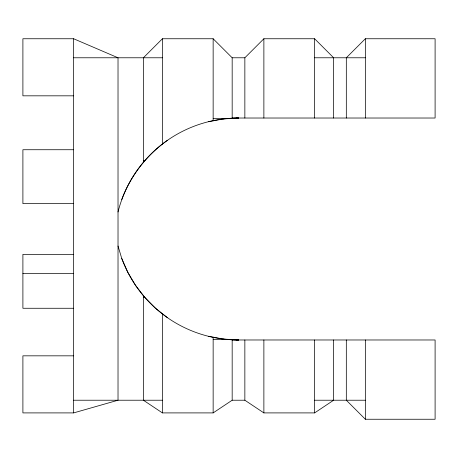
<?xml version="1.0" encoding="UTF-8"?>
<svg xmlns="http://www.w3.org/2000/svg" width="458" height="458" viewBox="0 0 458 458"><rect width="100%" height="100%" fill="white"/><g stroke="black" fill="none" stroke-linecap="round" stroke-linejoin="round"><path stroke-width="0.69" d="M118.021 211.98C125.154 183.189 143.131 157.518 167.307 140.423M213.147 118.41L232.172 118.41L232.172 57.777L213.147 38.753L162.413 38.753L143.388 57.777L143.388 162.447M244.853 118.021L244.853 57.777L263.877 38.753L314.612 38.753L333.636 57.777L333.636 118.021M232.12 118.021L435.1 118.021L435.1 38.753L365.341 38.753L346.317 57.777L346.317 118.021M143.388 295.553L143.388 400.223L162.413 412.904L213.147 412.904L232.172 400.223L244.853 400.223L263.877 412.904L314.612 412.904L333.636 400.223L333.636 339.979M73.635 355.832L22.9 355.832L22.9 412.904L73.635 412.904L118.021 400.223L118.021 57.777L73.635 38.753L22.9 38.753L22.9 95.825L73.635 95.825M208.487 121.702L223.389 118.948L238.515 118.021A124.387 124.387 0 0 0 121.748 199.545M236.397 340.059L238.515 339.979A124.387 124.387 0 0 1 121.748 258.455L118.021 246.02M73.635 57.777L162.413 57.777M232.172 57.777L244.853 57.777M314.612 57.777L365.341 57.777M73.635 149.732L22.9 149.732L22.9 203.633L73.635 203.633M143.388 160.626L144.797 160.626M73.635 254.367L22.9 254.367L22.9 308.268L73.635 308.268M22.9 273.5L73.635 273.5M143.388 297.374L144.797 297.374L155.434 308.165L167.307 317.577M213.147 339.59L232.172 339.59L232.172 400.223M232.12 339.979L435.1 339.979L435.1 419.247L365.341 419.247L346.317 400.223L346.317 339.979M73.635 400.223L162.413 400.223M314.612 400.223L365.341 400.223M236.397 117.941L238.515 118.021M208.487 336.298L223.389 339.052L238.515 339.979M144.797 297.374L135.545 285.374L127.822 272.333L121.748 258.455M365.341 38.753L365.341 118.021M365.341 339.979L365.341 419.247M314.612 38.753L314.612 118.021M314.612 339.979L314.612 412.904M263.877 38.753L263.877 118.021M263.877 339.979L263.877 412.904M244.853 339.979L244.853 400.223M223.389 118.41L223.389 118.948M223.389 339.052L223.389 339.59M213.147 38.753L213.147 120.838M213.147 337.162L213.147 412.904M162.413 38.753L162.413 144.299M162.413 313.701L162.413 412.904M73.635 38.753L73.635 412.904"/></g></svg>
